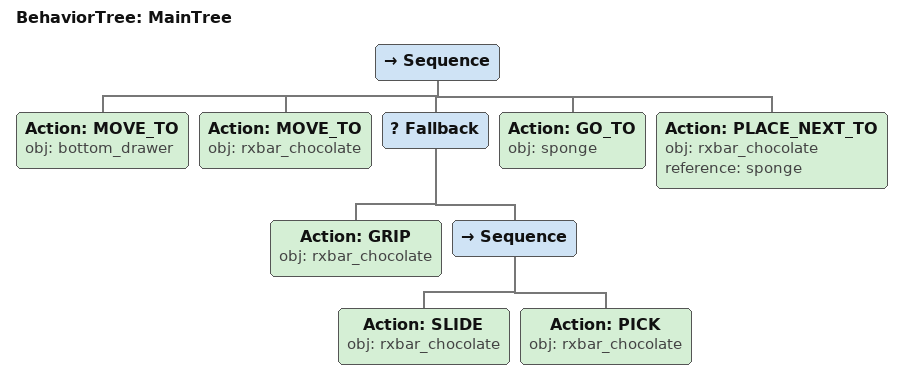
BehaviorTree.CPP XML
<root main_tree_to_execute="MainTree">
  <BehaviorTree ID="MainTree">
    <Sequence>
      <!-- Move to bottom_drawer -->
      <Action ID="MOVE_TO" obj="bottom_drawer" />
      <!-- Move to rxbar_chocolate -->
      <Action ID="MOVE_TO" obj="rxbar_chocolate" />
      <!-- Fallback: if GRASP rxbar_chocolate fails, try PUSH, FLIP to reposition -->
      <Fallback>
        <!-- Grasp rxbar_chocolate -->
        <Action ID="GRIP" obj="rxbar_chocolate" />
        <Sequence>
          <!-- Push rxbar_chocolate forward toward front edge of table -->
          <Action ID="SLIDE" obj="rxbar_chocolate" />
          <!-- Grasp rxbar_chocolate -->
          <Action ID="PICK" obj="rxbar_chocolate" />
        </Sequence>
      </Fallback>
      <!-- Grip rxbar_chocolate -->
      <Action ID="GO_TO" obj="sponge" />
      <!-- Slide rxbar_chocolate -->
      <Action ID="PLACE_NEXT_TO" obj="rxbar_chocolate" reference="sponge" />
    </Sequence>
  </BehaviorTree>
</root>
